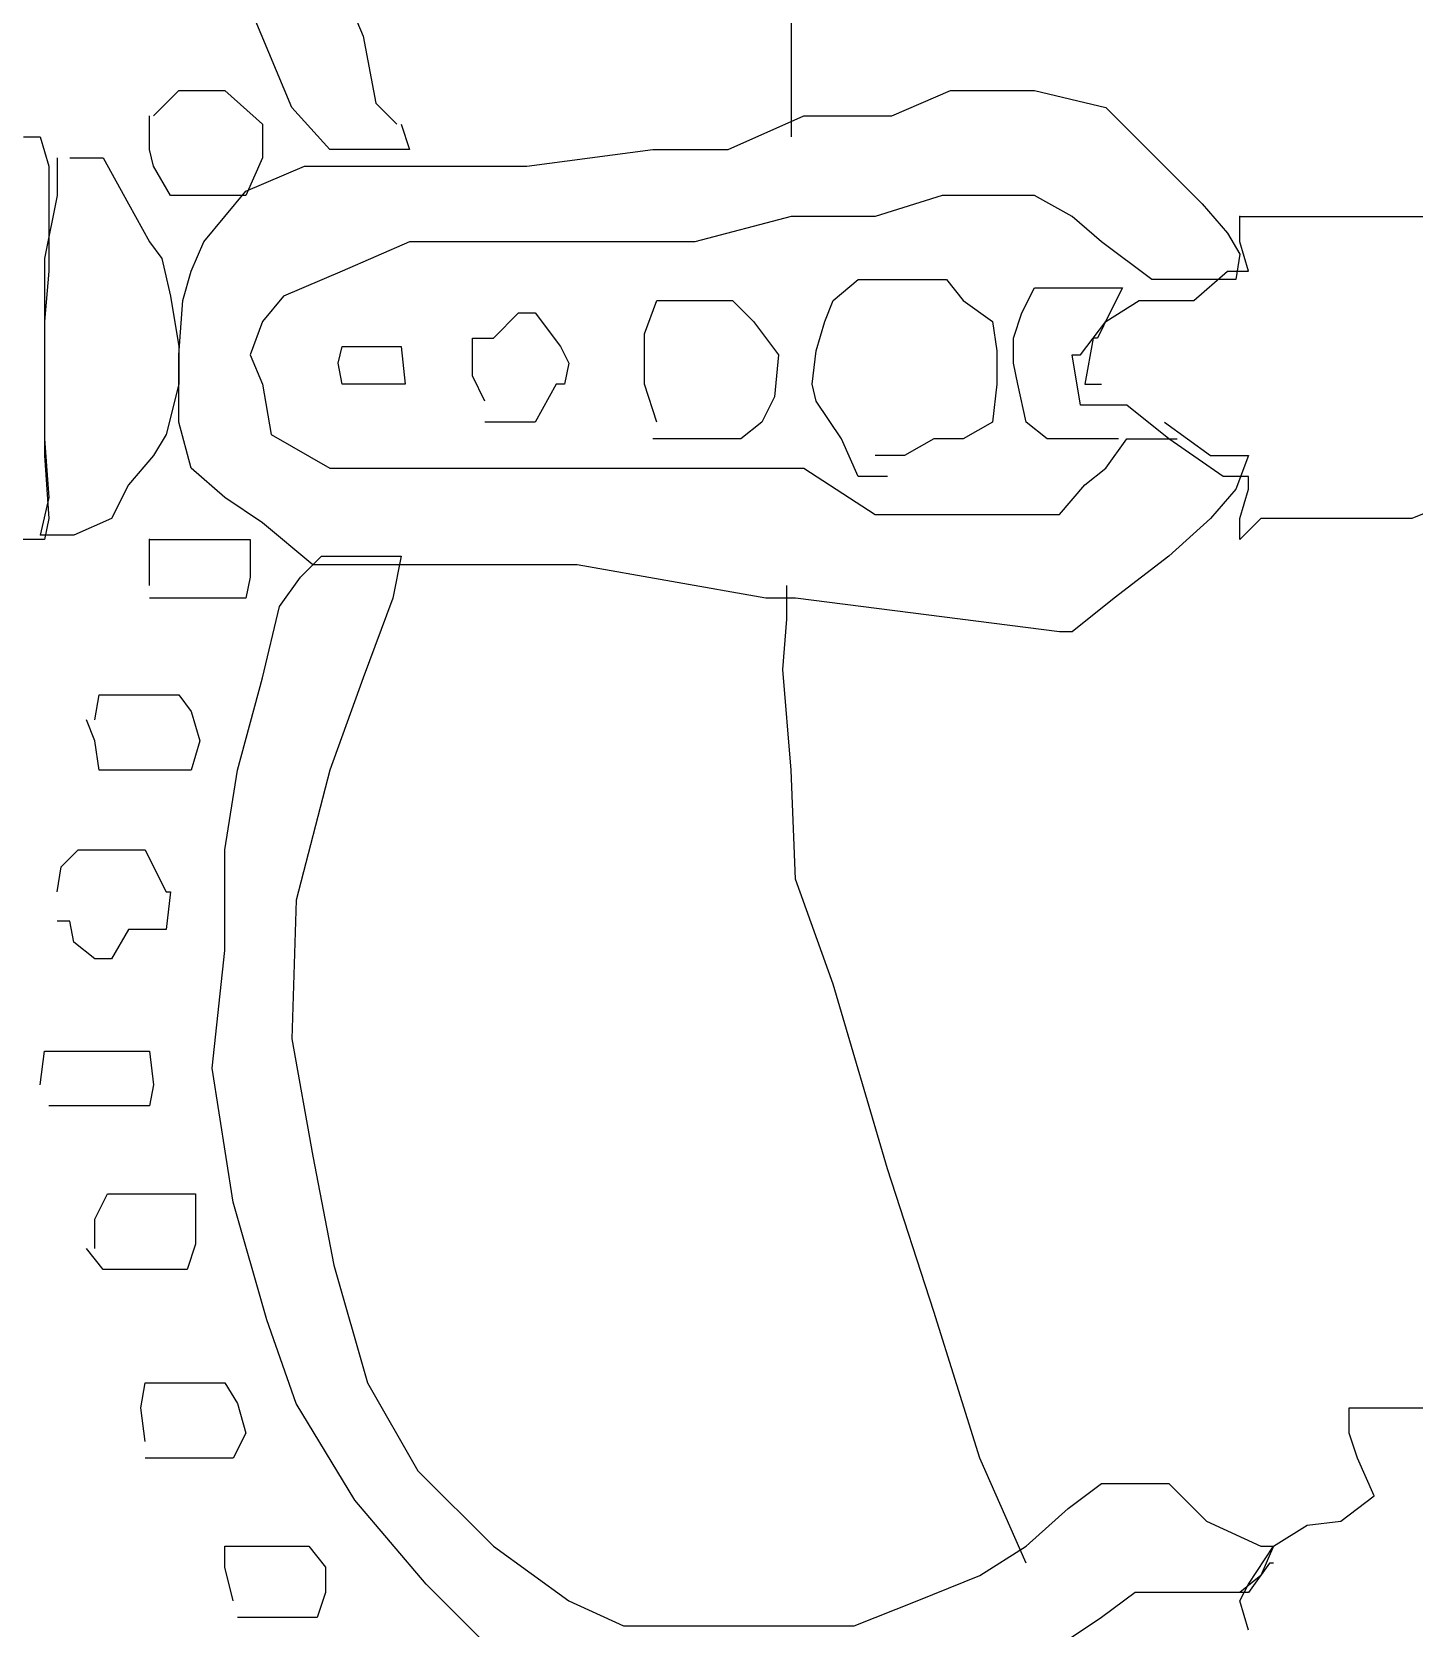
# Model space of a CAD drawing. Extents: x 747954 to 748544, y 4317181 to 4318208.
# Drawn here: x 747977.78 to 747981.075, y 4318039.165 to 4318042.97 of the extents above; entities that cross this region are included whole.
import ezdxf

# ---------------------------------------------------------------- set-up
doc = ezdxf.new("R2010")
doc.units = 0
doc.layers.get('0').update_dxf_attribs({"linetype": 'CONTINUOUS'})

msp = doc.modelspace()

# ---------------------------------------------------------------- linework, layer by layer
at = {"color": 0, "linetype": 'CONTINUOUS'}
for p, q in [((747978.4, 4318042.79), (747978.27, 4318043.1)), ((747978.4, 4318042.79), (747978.27, 4318043.1)), ((747978.51, 4318043.1), (747978.57, 4318042.96)), ((747978.51, 4318043.1), (747978.57, 4318042.96)), ((747979.59, 4318043.02), (747979.59, 4318042.87)), ((747979.59, 4318043.02), (747979.59, 4318042.87)), ((747978.57, 4318042.96), (747978.6, 4318042.8)), ((747978.57, 4318042.96), (747978.6, 4318042.8)), ((747979.59, 4318042.87), (747979.59, 4318042.72)), ((747979.59, 4318042.87), (747979.59, 4318042.72)), ((747978.07, 4318042.77), (747978.13, 4318042.83)), ((747978.07, 4318042.77), (747978.13, 4318042.83)), ((747978.13, 4318042.83), (747978.19, 4318042.83)), ((747978.13, 4318042.83), (747978.19, 4318042.83)), ((747978.19, 4318042.83), (747978.24, 4318042.83)), ((747978.19, 4318042.83), (747978.24, 4318042.83)), ((747978.24, 4318042.83), (747978.33, 4318042.75)), ((747978.24, 4318042.83), (747978.33, 4318042.75)), ((747978.6, 4318042.8), (747978.65, 4318042.75)), ((747978.6, 4318042.8), (747978.65, 4318042.75)), ((747979.83, 4318042.77), (747979.97, 4318042.83)), ((747979.83, 4318042.77), (747979.97, 4318042.83)), ((747979.97, 4318042.83), (747980.11, 4318042.83)), ((747979.97, 4318042.83), (747980.11, 4318042.83)), ((747980.11, 4318042.83), (747980.17, 4318042.83)), ((747980.11, 4318042.83), (747980.17, 4318042.83)), ((747980.17, 4318042.83), (747980.34, 4318042.79)), ((747980.17, 4318042.83), (747980.34, 4318042.79)), ((747978.06, 4318042.69), (747978.06, 4318042.77)), ((747978.06, 4318042.69), (747978.06, 4318042.77)), ((747978.49, 4318042.69), (747978.4, 4318042.79)), ((747978.49, 4318042.69), (747978.4, 4318042.79)), ((747979.44, 4318042.69), (747979.62, 4318042.77)), ((747979.44, 4318042.69), (747979.62, 4318042.77)), ((747979.62, 4318042.77), (747979.83, 4318042.77)), ((747979.62, 4318042.77), (747979.83, 4318042.77)), ((747980.34, 4318042.79), (747980.46, 4318042.67)), ((747980.34, 4318042.79), (747980.46, 4318042.67)), ((747978.33, 4318042.75), (747978.33, 4318042.67)), ((747978.33, 4318042.75), (747978.33, 4318042.67)), ((747978.66, 4318042.75), (747978.68, 4318042.69)), ((747978.66, 4318042.75), (747978.68, 4318042.69)), ((747977.76, 4318042.72), (747977.8, 4318042.72)), ((747977.76, 4318042.72), (747977.8, 4318042.72)), ((747977.8, 4318042.72), (747977.82, 4318042.65)), ((747977.8, 4318042.72), (747977.82, 4318042.65)), ((747978.07, 4318042.65), (747978.06, 4318042.69)), ((747978.07, 4318042.65), (747978.06, 4318042.69)), ((747978.55, 4318042.69), (747978.49, 4318042.69)), ((747978.55, 4318042.69), (747978.49, 4318042.69)), ((747978.64, 4318042.69), (747978.55, 4318042.69)), ((747978.64, 4318042.69), (747978.55, 4318042.69)), ((747978.68, 4318042.69), (747978.64, 4318042.69)), ((747978.68, 4318042.69), (747978.64, 4318042.69)), ((747978.96, 4318042.65), (747979.26, 4318042.69)), ((747978.96, 4318042.65), (747979.26, 4318042.69)), ((747979.26, 4318042.69), (747979.44, 4318042.69)), ((747979.26, 4318042.69), (747979.44, 4318042.69)), ((747977.82, 4318042.65), (747977.82, 4318042.56)), ((747977.82, 4318042.65), (747977.82, 4318042.56)), ((747977.84, 4318042.67), (747977.84, 4318042.58)), ((747977.84, 4318042.67), (747977.84, 4318042.58)), ((747977.87, 4318042.67), (747977.95, 4318042.67)), ((747977.87, 4318042.67), (747977.95, 4318042.67)), ((747977.95, 4318042.67), (747978.01, 4318042.56)), ((747977.95, 4318042.67), (747978.01, 4318042.56)), ((747978.11, 4318042.58), (747978.07, 4318042.65)), ((747978.11, 4318042.58), (747978.07, 4318042.65)), ((747978.33, 4318042.67), (747978.29, 4318042.58)), ((747978.33, 4318042.67), (747978.29, 4318042.58)), ((747978.29, 4318042.59), (747978.43, 4318042.65)), ((747978.29, 4318042.59), (747978.43, 4318042.65)), ((747978.43, 4318042.65), (747978.6, 4318042.65)), ((747978.43, 4318042.65), (747978.6, 4318042.65)), ((747978.6, 4318042.65), (747978.78, 4318042.65)), ((747978.6, 4318042.65), (747978.78, 4318042.65)), ((747978.78, 4318042.65), (747978.96, 4318042.65)), ((747978.78, 4318042.65), (747978.96, 4318042.65)), ((747980.46, 4318042.67), (747980.57, 4318042.56)), ((747980.46, 4318042.67), (747980.57, 4318042.56)), ((747977.84, 4318042.58), (747977.81, 4318042.43)), ((747977.84, 4318042.58), (747977.81, 4318042.43)), ((747978.16, 4318042.58), (747978.11, 4318042.58)), ((747978.16, 4318042.58), (747978.11, 4318042.58)), ((747978.24, 4318042.58), (747978.16, 4318042.58)), ((747978.24, 4318042.58), (747978.16, 4318042.58)), ((747978.19, 4318042.47), (747978.29, 4318042.59)), ((747978.19, 4318042.47), (747978.29, 4318042.59)), ((747978.29, 4318042.58), (747978.24, 4318042.58)), ((747978.29, 4318042.58), (747978.24, 4318042.58)), ((747979.95, 4318042.58), (747979.79, 4318042.53)), ((747979.95, 4318042.58), (747979.79, 4318042.53)), ((747980.09, 4318042.58), (747979.95, 4318042.58)), ((747980.09, 4318042.58), (747979.95, 4318042.58)), ((747980.17, 4318042.58), (747980.09, 4318042.58)), ((747980.17, 4318042.58), (747980.09, 4318042.58)), ((747980.26, 4318042.53), (747980.17, 4318042.58)), ((747980.26, 4318042.53), (747980.17, 4318042.58)), ((747977.82, 4318042.56), (747977.82, 4318042.4)), ((747977.82, 4318042.56), (747977.82, 4318042.4)), ((747978.01, 4318042.56), (747978.06, 4318042.47)), ((747978.01, 4318042.56), (747978.06, 4318042.47)), ((747980.57, 4318042.56), (747980.63, 4318042.49)), ((747980.57, 4318042.56), (747980.63, 4318042.49)), ((747979.59, 4318042.53), (747979.36, 4318042.47)), ((747979.59, 4318042.53), (747979.36, 4318042.47)), ((747979.79, 4318042.53), (747979.59, 4318042.53)), ((747979.79, 4318042.53), (747979.59, 4318042.53)), ((747980.33, 4318042.47), (747980.26, 4318042.53)), ((747980.33, 4318042.47), (747980.26, 4318042.53)), ((747980.66, 4318042.47), (747980.66, 4318042.53)), ((747980.66, 4318042.53), (747980.74, 4318042.53)), ((747980.66, 4318042.47), (747980.66, 4318042.53)), ((747980.66, 4318042.53), (747980.74, 4318042.53)), ((747980.74, 4318042.53), (747980.85, 4318042.53)), ((747980.74, 4318042.53), (747980.85, 4318042.53)), ((747980.85, 4318042.53), (747980.95, 4318042.53)), ((747980.85, 4318042.53), (747980.95, 4318042.53)), ((747980.95, 4318042.53), (747981.16, 4318042.53)), ((747980.95, 4318042.53), (747981.16, 4318042.53)), ((747978.06, 4318042.47), (747978.09, 4318042.43)), ((747978.06, 4318042.47), (747978.09, 4318042.43)), ((747978.16, 4318042.4), (747978.19, 4318042.47)), ((747978.16, 4318042.4), (747978.19, 4318042.47)), ((747978.68, 4318042.47), (747978.52, 4318042.4)), ((747978.68, 4318042.47), (747978.52, 4318042.4)), ((747978.9, 4318042.47), (747978.68, 4318042.47)), ((747978.9, 4318042.47), (747978.68, 4318042.47)), ((747979.16, 4318042.47), (747978.9, 4318042.47)), ((747979.16, 4318042.47), (747978.9, 4318042.47)), ((747979.36, 4318042.47), (747979.16, 4318042.47)), ((747979.36, 4318042.47), (747979.16, 4318042.47)), ((747980.45, 4318042.38), (747980.33, 4318042.47)), ((747980.45, 4318042.38), (747980.33, 4318042.47)), ((747980.63, 4318042.49), (747980.66, 4318042.44)), ((747980.63, 4318042.49), (747980.66, 4318042.44)), ((747980.68, 4318042.4), (747980.66, 4318042.47)), ((747980.68, 4318042.4), (747980.66, 4318042.47)), ((747977.81, 4318042.43), (747977.81, 4318042.2)), ((747977.81, 4318042.43), (747977.81, 4318042.2)), ((747978.09, 4318042.43), (747978.11, 4318042.34)), ((747978.09, 4318042.43), (747978.11, 4318042.34)), ((747980.66, 4318042.44), (747980.65, 4318042.38)), ((747980.66, 4318042.44), (747980.65, 4318042.38)), ((747977.82, 4318042.4), (747977.81, 4318042.28)), ((747977.82, 4318042.4), (747977.81, 4318042.28)), ((747978.14, 4318042.33), (747978.16, 4318042.4)), ((747978.14, 4318042.33), (747978.16, 4318042.4)), ((747978.52, 4318042.4), (747978.38, 4318042.34)), ((747978.52, 4318042.4), (747978.38, 4318042.34)), ((747980.55, 4318042.33), (747980.63, 4318042.4)), ((747980.55, 4318042.33), (747980.63, 4318042.4)), ((747980.63, 4318042.4), (747980.68, 4318042.4)), ((747980.63, 4318042.4), (747980.68, 4318042.4)), ((747979.69, 4318042.33), (747979.75, 4318042.38)), ((747979.69, 4318042.33), (747979.75, 4318042.38)), ((747979.75, 4318042.38), (747979.83, 4318042.38)), ((747979.75, 4318042.38), (747979.83, 4318042.38)), ((747979.83, 4318042.38), (747979.89, 4318042.38)), ((747979.83, 4318042.38), (747979.89, 4318042.38)), ((747979.89, 4318042.38), (747979.96, 4318042.38)), ((747979.89, 4318042.38), (747979.96, 4318042.38)), ((747979.96, 4318042.38), (747980, 4318042.33)), ((747979.96, 4318042.38), (747980, 4318042.33)), ((747980.14, 4318042.3), (747980.17, 4318042.36)), ((747980.14, 4318042.3), (747980.17, 4318042.36)), ((747980.17, 4318042.36), (747980.2, 4318042.36)), ((747980.17, 4318042.36), (747980.2, 4318042.36)), ((747980.2, 4318042.36), (747980.26, 4318042.36)), ((747980.2, 4318042.36), (747980.26, 4318042.36)), ((747980.26, 4318042.36), (747980.32, 4318042.36)), ((747980.26, 4318042.36), (747980.32, 4318042.36)), ((747980.32, 4318042.36), (747980.37, 4318042.36)), ((747980.32, 4318042.36), (747980.37, 4318042.36)), ((747980.38, 4318042.36), (747980.35, 4318042.3)), ((747980.38, 4318042.36), (747980.35, 4318042.3)), ((747980.37, 4318042.36), (747980.38, 4318042.36)), ((747980.37, 4318042.36), (747980.38, 4318042.36)), ((747980.52, 4318042.38), (747980.45, 4318042.38)), ((747980.52, 4318042.38), (747980.45, 4318042.38)), ((747980.58, 4318042.38), (747980.52, 4318042.38)), ((747980.58, 4318042.38), (747980.52, 4318042.38)), ((747980.65, 4318042.38), (747980.58, 4318042.38)), ((747980.65, 4318042.38), (747980.58, 4318042.38)), ((747978.11, 4318042.34), (747978.13, 4318042.22)), ((747978.11, 4318042.34), (747978.13, 4318042.22)), ((747978.13, 4318042.2), (747978.14, 4318042.33)), ((747978.13, 4318042.2), (747978.14, 4318042.33)), ((747978.38, 4318042.34), (747978.33, 4318042.28)), ((747978.38, 4318042.34), (747978.33, 4318042.28)), ((747979.24, 4318042.25), (747979.27, 4318042.33)), ((747979.24, 4318042.25), (747979.27, 4318042.33)), ((747979.27, 4318042.33), (747979.32, 4318042.33)), ((747979.27, 4318042.33), (747979.32, 4318042.33)), ((747979.32, 4318042.33), (747979.39, 4318042.33)), ((747979.32, 4318042.33), (747979.39, 4318042.33)), ((747979.39, 4318042.33), (747979.45, 4318042.33)), ((747979.39, 4318042.33), (747979.45, 4318042.33)), ((747979.45, 4318042.33), (747979.5, 4318042.28)), ((747979.45, 4318042.33), (747979.5, 4318042.28)), ((747979.67, 4318042.28), (747979.69, 4318042.33)), ((747979.67, 4318042.28), (747979.69, 4318042.33)), ((747980, 4318042.33), (747980.07, 4318042.28)), ((747980, 4318042.33), (747980.07, 4318042.28)), ((747980.34, 4318042.28), (747980.42, 4318042.33)), ((747980.34, 4318042.28), (747980.42, 4318042.33)), ((747980.42, 4318042.33), (747980.48, 4318042.33)), ((747980.42, 4318042.33), (747980.48, 4318042.33)), ((747980.48, 4318042.33), (747980.55, 4318042.33)), ((747980.48, 4318042.33), (747980.55, 4318042.33)), ((747977.81, 4318042.28), (747977.81, 4318042)), ((747977.81, 4318042.28), (747977.81, 4318042)), ((747978.33, 4318042.28), (747978.3, 4318042.2)), ((747978.33, 4318042.28), (747978.3, 4318042.2)), ((747978.88, 4318042.24), (747978.94, 4318042.3)), ((747978.88, 4318042.24), (747978.94, 4318042.3)), ((747978.94, 4318042.3), (747978.98, 4318042.3)), ((747978.94, 4318042.3), (747978.98, 4318042.3)), ((747978.98, 4318042.3), (747979.04, 4318042.22)), ((747978.98, 4318042.3), (747979.04, 4318042.22)), ((747979.5, 4318042.28), (747979.56, 4318042.2)), ((747979.5, 4318042.28), (747979.56, 4318042.2)), ((747979.65, 4318042.21), (747979.67, 4318042.28)), ((747979.65, 4318042.21), (747979.67, 4318042.28)), ((747980.07, 4318042.28), (747980.08, 4318042.21)), ((747980.07, 4318042.28), (747980.08, 4318042.21)), ((747980.12, 4318042.24), (747980.14, 4318042.3)), ((747980.12, 4318042.24), (747980.14, 4318042.3)), ((747980.28, 4318042.2), (747980.34, 4318042.28)), ((747980.28, 4318042.2), (747980.34, 4318042.28)), ((747980.35, 4318042.3), (747980.32, 4318042.24)), ((747980.35, 4318042.3), (747980.32, 4318042.24)), ((747978.83, 4318042.15), (747978.83, 4318042.24)), ((747978.83, 4318042.24), (747978.88, 4318042.24)), ((747978.83, 4318042.15), (747978.83, 4318042.24)), ((747978.83, 4318042.24), (747978.88, 4318042.24)), ((747979.24, 4318042.2), (747979.24, 4318042.25)), ((747979.24, 4318042.2), (747979.24, 4318042.25)), ((747980.12, 4318042.18), (747980.12, 4318042.24)), ((747980.12, 4318042.18), (747980.12, 4318042.24)), ((747980.31, 4318042.24), (747980.29, 4318042.13)), ((747980.31, 4318042.24), (747980.29, 4318042.13)), ((747980.32, 4318042.24), (747980.31, 4318042.24)), ((747980.32, 4318042.24), (747980.31, 4318042.24)), ((747977.81, 4318042.2), (747977.81, 4318041.96)), ((747977.81, 4318042.2), (747977.81, 4318041.96)), ((747978.13, 4318042.22), (747978.13, 4318042.13)), ((747978.13, 4318042.22), (747978.13, 4318042.13)), ((747978.13, 4318042.04), (747978.13, 4318042.2)), ((747978.13, 4318042.04), (747978.13, 4318042.2)), ((747978.3, 4318042.2), (747978.33, 4318042.13)), ((747978.3, 4318042.2), (747978.33, 4318042.13)), ((747978.51, 4318042.18), (747978.52, 4318042.22)), ((747978.51, 4318042.18), (747978.52, 4318042.22)), ((747978.52, 4318042.22), (747978.58, 4318042.22)), ((747978.52, 4318042.22), (747978.58, 4318042.22)), ((747978.58, 4318042.22), (747978.63, 4318042.22)), ((747978.58, 4318042.22), (747978.63, 4318042.22)), ((747978.63, 4318042.22), (747978.66, 4318042.22)), ((747978.63, 4318042.22), (747978.66, 4318042.22)), ((747978.66, 4318042.22), (747978.67, 4318042.13)), ((747978.66, 4318042.22), (747978.67, 4318042.13)), ((747979.04, 4318042.22), (747979.06, 4318042.18)), ((747979.04, 4318042.22), (747979.06, 4318042.18)), ((747979.24, 4318042.13), (747979.24, 4318042.2)), ((747979.24, 4318042.13), (747979.24, 4318042.2)), ((747979.56, 4318042.2), (747979.55, 4318042.1)), ((747979.56, 4318042.2), (747979.55, 4318042.1)), ((747979.64, 4318042.13), (747979.65, 4318042.21)), ((747979.64, 4318042.13), (747979.65, 4318042.21)), ((747980.08, 4318042.21), (747980.08, 4318042.13)), ((747980.08, 4318042.21), (747980.08, 4318042.13)), ((747980.28, 4318042.08), (747980.26, 4318042.2)), ((747980.26, 4318042.2), (747980.28, 4318042.2)), ((747980.28, 4318042.08), (747980.26, 4318042.2)), ((747980.26, 4318042.2), (747980.28, 4318042.2)), ((747978.52, 4318042.13), (747978.51, 4318042.18)), ((747978.52, 4318042.13), (747978.51, 4318042.18)), ((747979.06, 4318042.18), (747979.05, 4318042.13)), ((747979.06, 4318042.18), (747979.05, 4318042.13)), ((747980.13, 4318042.13), (747980.12, 4318042.18)), ((747980.13, 4318042.13), (747980.12, 4318042.18)), ((747978.13, 4318042.13), (747978.1, 4318042.01)), ((747978.13, 4318042.13), (747978.1, 4318042.01)), ((747978.33, 4318042.13), (747978.35, 4318042.01)), ((747978.33, 4318042.13), (747978.35, 4318042.01)), ((747978.54, 4318042.13), (747978.52, 4318042.13)), ((747978.54, 4318042.13), (747978.52, 4318042.13)), ((747978.58, 4318042.13), (747978.54, 4318042.13)), ((747978.58, 4318042.13), (747978.54, 4318042.13)), ((747978.6, 4318042.13), (747978.58, 4318042.13)), ((747978.6, 4318042.13), (747978.58, 4318042.13)), ((747978.65, 4318042.13), (747978.6, 4318042.13)), ((747978.65, 4318042.13), (747978.6, 4318042.13)), ((747978.67, 4318042.13), (747978.65, 4318042.13)), ((747978.67, 4318042.13), (747978.65, 4318042.13)), ((747978.86, 4318042.09), (747978.83, 4318042.15)), ((747978.86, 4318042.09), (747978.83, 4318042.15)), ((747979.03, 4318042.13), (747978.98, 4318042.04)), ((747979.03, 4318042.13), (747978.98, 4318042.04)), ((747979.05, 4318042.13), (747979.03, 4318042.13)), ((747979.05, 4318042.13), (747979.03, 4318042.13)), ((747979.27, 4318042.04), (747979.24, 4318042.13)), ((747979.27, 4318042.04), (747979.24, 4318042.13)), ((747979.65, 4318042.09), (747979.64, 4318042.13)), ((747979.65, 4318042.09), (747979.64, 4318042.13)), ((747980.08, 4318042.13), (747980.07, 4318042.04)), ((747980.08, 4318042.13), (747980.07, 4318042.04)), ((747980.15, 4318042.04), (747980.13, 4318042.13)), ((747980.15, 4318042.04), (747980.13, 4318042.13)), ((747980.29, 4318042.13), (747980.33, 4318042.13)), ((747980.29, 4318042.13), (747980.33, 4318042.13)), ((747979.55, 4318042.1), (747979.52, 4318042.04)), ((747979.55, 4318042.1), (747979.52, 4318042.04)), ((747979.71, 4318042), (747979.65, 4318042.09)), ((747979.71, 4318042), (747979.65, 4318042.09)), ((747980.32, 4318042.08), (747980.28, 4318042.08)), ((747980.32, 4318042.08), (747980.28, 4318042.08)), ((747980.39, 4318042.08), (747980.32, 4318042.08)), ((747980.39, 4318042.08), (747980.32, 4318042.08)), ((747980.49, 4318042), (747980.39, 4318042.08)), ((747980.49, 4318042), (747980.39, 4318042.08)), ((747978.16, 4318041.93), (747978.13, 4318042.04)), ((747978.16, 4318041.93), (747978.13, 4318042.04)), ((747978.88, 4318042.04), (747978.86, 4318042.04)), ((747978.88, 4318042.04), (747978.86, 4318042.04)), ((747978.92, 4318042.04), (747978.88, 4318042.04)), ((747978.92, 4318042.04), (747978.88, 4318042.04)), ((747978.98, 4318042.04), (747978.92, 4318042.04)), ((747978.98, 4318042.04), (747978.92, 4318042.04)), ((747979.52, 4318042.04), (747979.47, 4318042)), ((747979.52, 4318042.04), (747979.47, 4318042)), ((747980.07, 4318042.04), (747980, 4318042)), ((747980.07, 4318042.04), (747980, 4318042)), ((747980.2, 4318042), (747980.15, 4318042.04)), ((747980.2, 4318042), (747980.15, 4318042.04)), ((747980.48, 4318042.04), (747980.59, 4318041.96)), ((747980.48, 4318042.04), (747980.59, 4318041.96)), ((747978.1, 4318042.01), (747978.07, 4318041.96)), ((747978.1, 4318042.01), (747978.07, 4318041.96)), ((747978.35, 4318042.01), (747978.49, 4318041.93)), ((747978.35, 4318042.01), (747978.49, 4318041.93)), ((747977.81, 4318042), (747977.82, 4318041.86)), ((747977.81, 4318042), (747977.82, 4318041.86)), ((747979.32, 4318042), (747979.26, 4318042)), ((747979.32, 4318042), (747979.26, 4318042)), ((747979.35, 4318042), (747979.32, 4318042)), ((747979.35, 4318042), (747979.32, 4318042)), ((747979.39, 4318042), (747979.35, 4318042)), ((747979.39, 4318042), (747979.35, 4318042)), ((747979.47, 4318042), (747979.39, 4318042)), ((747979.47, 4318042), (747979.39, 4318042)), ((747979.75, 4318041.91), (747979.71, 4318042)), ((747979.75, 4318041.91), (747979.71, 4318042)), ((747979.93, 4318042), (747979.86, 4318041.96)), ((747979.93, 4318042), (747979.86, 4318041.96)), ((747980, 4318042), (747979.93, 4318042)), ((747980, 4318042), (747979.93, 4318042)), ((747980.25, 4318042), (747980.2, 4318042)), ((747980.25, 4318042), (747980.2, 4318042)), ((747980.33, 4318042), (747980.25, 4318042)), ((747980.33, 4318042), (747980.25, 4318042)), ((747980.37, 4318042), (747980.33, 4318042)), ((747980.37, 4318042), (747980.33, 4318042)), ((747980.34, 4318041.93), (747980.39, 4318042)), ((747980.34, 4318041.93), (747980.39, 4318042)), ((747980.39, 4318042), (747980.46, 4318042)), ((747980.39, 4318042), (747980.46, 4318042)), ((747980.46, 4318042), (747980.51, 4318042)), ((747980.46, 4318042), (747980.51, 4318042)), ((747980.62, 4318041.91), (747980.49, 4318042)), ((747980.62, 4318041.91), (747980.49, 4318042)), ((747977.81, 4318041.96), (747977.82, 4318041.81)), ((747977.81, 4318041.96), (747977.82, 4318041.81)), ((747978.07, 4318041.96), (747978.01, 4318041.89)), ((747978.07, 4318041.96), (747978.01, 4318041.89)), ((747978.24, 4318041.86), (747978.16, 4318041.93)), ((747978.24, 4318041.86), (747978.16, 4318041.93)), ((747978.49, 4318041.93), (747978.68, 4318041.93)), ((747978.49, 4318041.93), (747978.68, 4318041.93)), ((747978.68, 4318041.93), (747978.9, 4318041.93)), ((747978.68, 4318041.93), (747978.9, 4318041.93)), ((747978.9, 4318041.93), (747979.08, 4318041.93)), ((747978.9, 4318041.93), (747979.08, 4318041.93)), ((747979.08, 4318041.93), (747979.29, 4318041.93)), ((747979.08, 4318041.93), (747979.29, 4318041.93)), ((747979.29, 4318041.93), (747979.45, 4318041.93)), ((747979.29, 4318041.93), (747979.45, 4318041.93)), ((747979.45, 4318041.93), (747979.62, 4318041.93)), ((747979.45, 4318041.93), (747979.62, 4318041.93)), ((747979.62, 4318041.93), (747979.79, 4318041.82)), ((747979.62, 4318041.93), (747979.79, 4318041.82)), ((747979.86, 4318041.96), (747979.79, 4318041.96)), ((747979.86, 4318041.96), (747979.79, 4318041.96)), ((747980.29, 4318041.89), (747980.34, 4318041.93)), ((747980.29, 4318041.89), (747980.34, 4318041.93)), ((747980.59, 4318041.96), (747980.68, 4318041.96)), ((747980.59, 4318041.96), (747980.68, 4318041.96)), ((747980.68, 4318041.96), (747980.65, 4318041.88)), ((747980.68, 4318041.96), (747980.65, 4318041.88)), ((747978.01, 4318041.89), (747977.97, 4318041.81)), ((747978.01, 4318041.89), (747977.97, 4318041.81)), ((747979.82, 4318041.91), (747979.75, 4318041.91)), ((747979.82, 4318041.91), (747979.75, 4318041.91)), ((747980.23, 4318041.82), (747980.29, 4318041.89)), ((747980.23, 4318041.82), (747980.29, 4318041.89)), ((747980.68, 4318041.91), (747980.62, 4318041.91)), ((747980.68, 4318041.91), (747980.62, 4318041.91)), ((747980.68, 4318041.88), (747980.68, 4318041.91)), ((747980.68, 4318041.88), (747980.68, 4318041.91)), ((747977.82, 4318041.86), (747977.8, 4318041.77)), ((747977.82, 4318041.86), (747977.8, 4318041.77)), ((747978.33, 4318041.8), (747978.24, 4318041.86)), ((747978.33, 4318041.8), (747978.24, 4318041.86)), ((747980.65, 4318041.88), (747980.59, 4318041.81)), ((747980.65, 4318041.88), (747980.59, 4318041.81)), ((747980.66, 4318041.81), (747980.68, 4318041.88)), ((747980.66, 4318041.81), (747980.68, 4318041.88)), ((747981.24, 4318041.88), (747981.07, 4318041.81)), ((747981.24, 4318041.88), (747981.07, 4318041.81)), ((747979.79, 4318041.82), (747979.93, 4318041.82)), ((747979.79, 4318041.82), (747979.93, 4318041.82)), ((747979.93, 4318041.82), (747980.02, 4318041.82)), ((747979.93, 4318041.82), (747980.02, 4318041.82)), ((747980.02, 4318041.82), (747980.11, 4318041.82)), ((747980.02, 4318041.82), (747980.11, 4318041.82)), ((747980.11, 4318041.82), (747980.15, 4318041.82)), ((747980.11, 4318041.82), (747980.15, 4318041.82)), ((747980.15, 4318041.82), (747980.23, 4318041.82)), ((747980.15, 4318041.82), (747980.23, 4318041.82)), ((747977.82, 4318041.81), (747977.81, 4318041.76)), ((747977.82, 4318041.81), (747977.81, 4318041.76)), ((747977.97, 4318041.81), (747977.88, 4318041.77)), ((747977.97, 4318041.81), (747977.88, 4318041.77)), ((747978.45, 4318041.7), (747978.33, 4318041.8)), ((747978.45, 4318041.7), (747978.33, 4318041.8)), ((747980.59, 4318041.81), (747980.49, 4318041.72)), ((747980.59, 4318041.81), (747980.49, 4318041.72)), ((747980.71, 4318041.81), (747980.66, 4318041.76)), ((747980.66, 4318041.76), (747980.66, 4318041.81)), ((747980.71, 4318041.81), (747980.66, 4318041.76)), ((747980.66, 4318041.76), (747980.66, 4318041.81)), ((747980.82, 4318041.81), (747980.71, 4318041.81)), ((747980.82, 4318041.81), (747980.71, 4318041.81)), ((747980.93, 4318041.81), (747980.82, 4318041.81)), ((747980.93, 4318041.81), (747980.82, 4318041.81)), ((747981.07, 4318041.81), (747980.93, 4318041.81)), ((747981.07, 4318041.81), (747980.93, 4318041.81)), ((747977.8, 4318041.76), (747977.74, 4318041.76)), ((747977.8, 4318041.76), (747977.74, 4318041.76)), ((747977.82, 4318041.77), (747977.8, 4318041.77)), ((747977.82, 4318041.77), (747977.8, 4318041.77)), ((747977.81, 4318041.76), (747977.8, 4318041.76)), ((747977.81, 4318041.76), (747977.8, 4318041.76)), ((747977.88, 4318041.77), (747977.82, 4318041.77)), ((747977.88, 4318041.77), (747977.82, 4318041.77)), ((747978.06, 4318041.65), (747978.06, 4318041.76)), ((747978.06, 4318041.76), (747978.11, 4318041.76)), ((747978.06, 4318041.65), (747978.06, 4318041.76)), ((747978.06, 4318041.76), (747978.11, 4318041.76)), ((747978.11, 4318041.76), (747978.17, 4318041.76)), ((747978.11, 4318041.76), (747978.17, 4318041.76)), ((747978.17, 4318041.76), (747978.24, 4318041.76)), ((747978.17, 4318041.76), (747978.24, 4318041.76)), ((747978.24, 4318041.76), (747978.29, 4318041.76)), ((747978.24, 4318041.76), (747978.29, 4318041.76)), ((747978.29, 4318041.76), (747978.3, 4318041.76)), ((747978.29, 4318041.76), (747978.3, 4318041.76)), ((747978.3, 4318041.76), (747978.3, 4318041.67)), ((747978.3, 4318041.76), (747978.3, 4318041.67)), ((747978.42, 4318041.67), (747978.47, 4318041.72)), ((747978.42, 4318041.67), (747978.47, 4318041.72)), ((747978.58, 4318041.7), (747978.45, 4318041.7)), ((747978.58, 4318041.7), (747978.45, 4318041.7)), ((747978.47, 4318041.72), (747978.55, 4318041.72)), ((747978.47, 4318041.72), (747978.55, 4318041.72)), ((747978.55, 4318041.72), (747978.6, 4318041.72)), ((747978.55, 4318041.72), (747978.6, 4318041.72)), ((747978.7, 4318041.7), (747978.58, 4318041.7)), ((747978.7, 4318041.7), (747978.58, 4318041.7)), ((747978.6, 4318041.72), (747978.66, 4318041.72)), ((747978.6, 4318041.72), (747978.66, 4318041.72)), ((747978.66, 4318041.72), (747978.64, 4318041.62)), ((747978.66, 4318041.72), (747978.64, 4318041.62)), ((747978.83, 4318041.7), (747978.7, 4318041.7)), ((747978.83, 4318041.7), (747978.7, 4318041.7)), ((747979.08, 4318041.7), (747978.83, 4318041.7)), ((747979.08, 4318041.7), (747978.83, 4318041.7)), ((747979.53, 4318041.62), (747979.08, 4318041.7)), ((747979.53, 4318041.62), (747979.08, 4318041.7)), ((747980.49, 4318041.72), (747980.36, 4318041.62)), ((747980.49, 4318041.72), (747980.36, 4318041.62)), ((747978.3, 4318041.67), (747978.29, 4318041.62)), ((747978.3, 4318041.67), (747978.29, 4318041.62)), ((747978.37, 4318041.6), (747978.42, 4318041.67)), ((747978.37, 4318041.6), (747978.42, 4318041.67)), ((747979.58, 4318041.57), (747979.58, 4318041.65)), ((747979.58, 4318041.57), (747979.58, 4318041.65)), ((747978.1, 4318041.62), (747978.06, 4318041.62)), ((747978.1, 4318041.62), (747978.06, 4318041.62)), ((747978.16, 4318041.62), (747978.1, 4318041.62)), ((747978.16, 4318041.62), (747978.1, 4318041.62)), ((747978.19, 4318041.62), (747978.16, 4318041.62)), ((747978.19, 4318041.62), (747978.16, 4318041.62)), ((747978.24, 4318041.62), (747978.19, 4318041.62)), ((747978.24, 4318041.62), (747978.19, 4318041.62)), ((747978.29, 4318041.62), (747978.24, 4318041.62)), ((747978.29, 4318041.62), (747978.24, 4318041.62)), ((747978.33, 4318041.43), (747978.37, 4318041.6)), ((747978.33, 4318041.43), (747978.37, 4318041.6)), ((747978.64, 4318041.62), (747978.57, 4318041.43)), ((747978.64, 4318041.62), (747978.57, 4318041.43)), ((747979.6, 4318041.62), (747979.53, 4318041.62)), ((747979.6, 4318041.62), (747979.53, 4318041.62)), ((747980.23, 4318041.54), (747979.6, 4318041.62)), ((747980.23, 4318041.54), (747979.6, 4318041.62)), ((747980.36, 4318041.62), (747980.26, 4318041.54)), ((747980.36, 4318041.62), (747980.26, 4318041.54)), ((747979.57, 4318041.45), (747979.58, 4318041.57)), ((747979.57, 4318041.45), (747979.58, 4318041.57)), ((747980.26, 4318041.54), (747980.23, 4318041.54)), ((747980.26, 4318041.54), (747980.23, 4318041.54)), ((747979.59, 4318041.21), (747979.57, 4318041.45)), ((747979.59, 4318041.21), (747979.57, 4318041.45)), ((747978.27, 4318041.21), (747978.33, 4318041.43)), ((747978.27, 4318041.21), (747978.33, 4318041.43)), ((747978.57, 4318041.43), (747978.49, 4318041.21)), ((747978.57, 4318041.43), (747978.49, 4318041.21)), ((747977.93, 4318041.33), (747977.94, 4318041.39)), ((747977.93, 4318041.33), (747977.94, 4318041.39)), ((747977.94, 4318041.39), (747978, 4318041.39)), ((747977.94, 4318041.39), (747978, 4318041.39)), ((747978, 4318041.39), (747978.06, 4318041.39)), ((747978, 4318041.39), (747978.06, 4318041.39)), ((747978.06, 4318041.39), (747978.13, 4318041.39)), ((747978.06, 4318041.39), (747978.13, 4318041.39)), ((747978.13, 4318041.39), (747978.16, 4318041.35)), ((747978.13, 4318041.39), (747978.16, 4318041.35)), ((747977.93, 4318041.28), (747977.91, 4318041.33)), ((747977.93, 4318041.28), (747977.91, 4318041.33)), ((747978.16, 4318041.35), (747978.18, 4318041.28)), ((747978.16, 4318041.35), (747978.18, 4318041.28)), ((747977.94, 4318041.21), (747977.93, 4318041.28)), ((747977.94, 4318041.21), (747977.93, 4318041.28)), ((747978.18, 4318041.28), (747978.16, 4318041.21)), ((747978.18, 4318041.28), (747978.16, 4318041.21)), ((747977.98, 4318041.21), (747977.94, 4318041.21)), ((747977.98, 4318041.21), (747977.94, 4318041.21)), ((747978.05, 4318041.21), (747977.98, 4318041.21)), ((747978.05, 4318041.21), (747977.98, 4318041.21)), ((747978.09, 4318041.21), (747978.05, 4318041.21)), ((747978.09, 4318041.21), (747978.05, 4318041.21)), ((747978.16, 4318041.21), (747978.09, 4318041.21)), ((747978.16, 4318041.21), (747978.09, 4318041.21)), ((747978.24, 4318041.02), (747978.27, 4318041.21)), ((747978.24, 4318041.02), (747978.27, 4318041.21)), ((747978.49, 4318041.21), (747978.41, 4318040.9)), ((747978.49, 4318041.21), (747978.41, 4318040.9)), ((747979.6, 4318040.95), (747979.59, 4318041.21)), ((747979.6, 4318040.95), (747979.59, 4318041.21)), ((747977.85, 4318040.98), (747977.89, 4318041.02)), ((747977.85, 4318040.98), (747977.89, 4318041.02)), ((747977.89, 4318041.02), (747977.96, 4318041.02)), ((747977.89, 4318041.02), (747977.96, 4318041.02)), ((747977.96, 4318041.02), (747978, 4318041.02)), ((747977.96, 4318041.02), (747978, 4318041.02)), ((747978, 4318041.02), (747978.05, 4318041.02)), ((747978, 4318041.02), (747978.05, 4318041.02)), ((747978.05, 4318041.02), (747978.07, 4318040.98)), ((747978.05, 4318041.02), (747978.07, 4318040.98)), ((747978.24, 4318040.78), (747978.24, 4318041.02)), ((747978.24, 4318040.78), (747978.24, 4318041.02)), ((747977.84, 4318040.92), (747977.85, 4318040.98)), ((747977.84, 4318040.92), (747977.85, 4318040.98)), ((747978.07, 4318040.98), (747978.1, 4318040.92)), ((747978.07, 4318040.98), (747978.1, 4318040.92)), ((747979.69, 4318040.7), (747979.6, 4318040.95)), ((747979.69, 4318040.7), (747979.6, 4318040.95)), ((747978.1, 4318040.92), (747978.11, 4318040.92)), ((747978.11, 4318040.92), (747978.1, 4318040.83)), ((747978.1, 4318040.92), (747978.11, 4318040.92)), ((747978.11, 4318040.92), (747978.1, 4318040.83)), ((747978.41, 4318040.9), (747978.4, 4318040.57)), ((747978.41, 4318040.9), (747978.4, 4318040.57)), ((747977.87, 4318040.85), (747977.84, 4318040.85)), ((747977.87, 4318040.85), (747977.84, 4318040.85)), ((747977.88, 4318040.8), (747977.87, 4318040.85)), ((747977.88, 4318040.8), (747977.87, 4318040.85)), ((747978.01, 4318040.83), (747977.97, 4318040.76)), ((747978.01, 4318040.83), (747977.97, 4318040.76)), ((747978.07, 4318040.83), (747978.01, 4318040.83)), ((747978.07, 4318040.83), (747978.01, 4318040.83)), ((747978.1, 4318040.83), (747978.07, 4318040.83)), ((747978.1, 4318040.83), (747978.07, 4318040.83)), ((747977.93, 4318040.76), (747977.88, 4318040.8)), ((747977.93, 4318040.76), (747977.88, 4318040.8)), ((747977.97, 4318040.76), (747977.93, 4318040.76)), ((747977.97, 4318040.76), (747977.93, 4318040.76)), ((747978.21, 4318040.5), (747978.24, 4318040.78)), ((747978.21, 4318040.5), (747978.24, 4318040.78)), ((747979.82, 4318040.26), (747979.69, 4318040.7)), ((747979.82, 4318040.26), (747979.69, 4318040.7)), ((747978.4, 4318040.57), (747978.45, 4318040.29)), ((747978.4, 4318040.57), (747978.45, 4318040.29)), ((747977.8, 4318040.46), (747977.81, 4318040.54)), ((747977.8, 4318040.46), (747977.81, 4318040.54)), ((747977.81, 4318040.54), (747977.85, 4318040.54)), ((747977.81, 4318040.54), (747977.85, 4318040.54)), ((747977.85, 4318040.54), (747977.89, 4318040.54)), ((747977.85, 4318040.54), (747977.89, 4318040.54)), ((747977.89, 4318040.54), (747977.97, 4318040.54)), ((747977.89, 4318040.54), (747977.97, 4318040.54)), ((747977.97, 4318040.54), (747978.01, 4318040.54)), ((747977.97, 4318040.54), (747978.01, 4318040.54)), ((747978.01, 4318040.54), (747978.06, 4318040.54)), ((747978.01, 4318040.54), (747978.06, 4318040.54)), ((747978.06, 4318040.54), (747978.07, 4318040.46)), ((747978.06, 4318040.54), (747978.07, 4318040.46)), ((747978.26, 4318040.18), (747978.21, 4318040.5)), ((747978.26, 4318040.18), (747978.21, 4318040.5)), ((747978.07, 4318040.46), (747978.06, 4318040.41)), ((747978.07, 4318040.46), (747978.06, 4318040.41)), ((747977.85, 4318040.41), (747977.82, 4318040.41)), ((747977.85, 4318040.41), (747977.82, 4318040.41)), ((747977.88, 4318040.41), (747977.85, 4318040.41)), ((747977.88, 4318040.41), (747977.85, 4318040.41)), ((747977.91, 4318040.41), (747977.88, 4318040.41)), ((747977.91, 4318040.41), (747977.88, 4318040.41)), ((747977.98, 4318040.41), (747977.91, 4318040.41)), ((747977.98, 4318040.41), (747977.91, 4318040.41)), ((747978.04, 4318040.41), (747977.98, 4318040.41)), ((747978.04, 4318040.41), (747977.98, 4318040.41)), ((747978.06, 4318040.41), (747978.04, 4318040.41)), ((747978.06, 4318040.41), (747978.04, 4318040.41)), ((747978.45, 4318040.29), (747978.5, 4318040.03)), ((747978.45, 4318040.29), (747978.5, 4318040.03)), ((747979.93, 4318039.92), (747979.82, 4318040.26)), ((747979.93, 4318039.92), (747979.82, 4318040.26)), ((747977.93, 4318040.14), (747977.96, 4318040.2)), ((747977.93, 4318040.14), (747977.96, 4318040.2)), ((747977.96, 4318040.2), (747978.01, 4318040.2)), ((747977.96, 4318040.2), (747978.01, 4318040.2)), ((747978.01, 4318040.2), (747978.09, 4318040.2)), ((747978.01, 4318040.2), (747978.09, 4318040.2)), ((747978.09, 4318040.2), (747978.17, 4318040.2)), ((747978.09, 4318040.2), (747978.17, 4318040.2)), ((747978.17, 4318040.2), (747978.17, 4318040.08)), ((747978.17, 4318040.2), (747978.17, 4318040.08)), ((747978.34, 4318039.9), (747978.26, 4318040.18)), ((747978.34, 4318039.9), (747978.26, 4318040.18)), ((747977.93, 4318040.07), (747977.93, 4318040.14)), ((747977.93, 4318040.07), (747977.93, 4318040.14)), ((747977.95, 4318040.02), (747977.91, 4318040.07)), ((747977.95, 4318040.02), (747977.91, 4318040.07)), ((747978.17, 4318040.08), (747978.15, 4318040.02)), ((747978.17, 4318040.08), (747978.15, 4318040.02)), ((747978.5, 4318040.03), (747978.58, 4318039.75)), ((747978.5, 4318040.03), (747978.58, 4318039.75)), ((747977.98, 4318040.02), (747977.95, 4318040.02)), ((747977.98, 4318040.02), (747977.95, 4318040.02)), ((747978.05, 4318040.02), (747977.98, 4318040.02)), ((747978.05, 4318040.02), (747977.98, 4318040.02)), ((747978.09, 4318040.02), (747978.05, 4318040.02)), ((747978.09, 4318040.02), (747978.05, 4318040.02)), ((747978.13, 4318040.02), (747978.09, 4318040.02)), ((747978.13, 4318040.02), (747978.09, 4318040.02)), ((747978.15, 4318040.02), (747978.13, 4318040.02)), ((747978.15, 4318040.02), (747978.13, 4318040.02)), ((747980.04, 4318039.57), (747979.93, 4318039.92)), ((747980.04, 4318039.57), (747979.93, 4318039.92)), ((747978.41, 4318039.7), (747978.34, 4318039.9)), ((747978.41, 4318039.7), (747978.34, 4318039.9)), ((747978.04, 4318039.69), (747978.05, 4318039.75)), ((747978.04, 4318039.69), (747978.05, 4318039.75)), ((747978.05, 4318039.75), (747978.09, 4318039.75)), ((747978.05, 4318039.75), (747978.09, 4318039.75)), ((747978.09, 4318039.75), (747978.17, 4318039.75)), ((747978.09, 4318039.75), (747978.17, 4318039.75)), ((747978.17, 4318039.75), (747978.24, 4318039.75)), ((747978.17, 4318039.75), (747978.24, 4318039.75)), ((747978.24, 4318039.75), (747978.27, 4318039.7)), ((747978.24, 4318039.75), (747978.27, 4318039.7)), ((747978.58, 4318039.75), (747978.7, 4318039.54)), ((747978.58, 4318039.75), (747978.7, 4318039.54)), ((747978.05, 4318039.61), (747978.04, 4318039.69)), ((747978.05, 4318039.61), (747978.04, 4318039.69)), ((747978.27, 4318039.7), (747978.29, 4318039.63)), ((747978.27, 4318039.7), (747978.29, 4318039.63)), ((747978.55, 4318039.47), (747978.41, 4318039.7)), ((747978.55, 4318039.47), (747978.41, 4318039.7)), ((747980.92, 4318039.63), (747980.92, 4318039.69)), ((747980.92, 4318039.69), (747981.02, 4318039.69)), ((747980.92, 4318039.63), (747980.92, 4318039.69)), ((747980.92, 4318039.69), (747981.02, 4318039.69)), ((747981.02, 4318039.69), (747981.19, 4318039.69)), ((747981.02, 4318039.69), (747981.19, 4318039.69)), ((747978.29, 4318039.63), (747978.26, 4318039.57)), ((747978.29, 4318039.63), (747978.26, 4318039.57)), ((747980.94, 4318039.57), (747980.92, 4318039.63)), ((747980.94, 4318039.57), (747980.92, 4318039.63)), ((747978.09, 4318039.57), (747978.05, 4318039.57)), ((747978.09, 4318039.57), (747978.05, 4318039.57)), ((747978.16, 4318039.57), (747978.09, 4318039.57)), ((747978.16, 4318039.57), (747978.09, 4318039.57)), ((747978.2, 4318039.57), (747978.16, 4318039.57)), ((747978.2, 4318039.57), (747978.16, 4318039.57)), ((747978.26, 4318039.57), (747978.2, 4318039.57)), ((747978.26, 4318039.57), (747978.2, 4318039.57)), ((747980.15, 4318039.32), (747980.04, 4318039.57)), ((747980.15, 4318039.32), (747980.04, 4318039.57)), ((747980.98, 4318039.48), (747980.94, 4318039.57)), ((747980.98, 4318039.48), (747980.94, 4318039.57)), ((747978.7, 4318039.54), (747978.88, 4318039.36)), ((747978.7, 4318039.54), (747978.88, 4318039.36)), ((747980.25, 4318039.45), (747980.33, 4318039.51)), ((747980.25, 4318039.45), (747980.33, 4318039.51)), ((747980.33, 4318039.51), (747980.41, 4318039.51)), ((747980.33, 4318039.51), (747980.41, 4318039.51)), ((747980.41, 4318039.51), (747980.49, 4318039.51)), ((747980.41, 4318039.51), (747980.49, 4318039.51)), ((747980.49, 4318039.51), (747980.58, 4318039.42)), ((747980.49, 4318039.51), (747980.58, 4318039.42)), ((747978.72, 4318039.27), (747978.55, 4318039.47)), ((747978.72, 4318039.27), (747978.55, 4318039.47)), ((747980.9, 4318039.42), (747980.98, 4318039.48)), ((747980.9, 4318039.42), (747980.98, 4318039.48)), ((747980.15, 4318039.36), (747980.25, 4318039.45)), ((747980.15, 4318039.36), (747980.25, 4318039.45)), ((747980.58, 4318039.42), (747980.71, 4318039.36)), ((747980.58, 4318039.42), (747980.71, 4318039.36)), ((747980.82, 4318039.41), (747980.9, 4318039.42)), ((747980.82, 4318039.41), (747980.9, 4318039.42)), ((747980.74, 4318039.36), (747980.82, 4318039.41)), ((747980.74, 4318039.36), (747980.82, 4318039.41)), ((747978.24, 4318039.31), (747978.24, 4318039.36)), ((747978.24, 4318039.36), (747978.29, 4318039.36)), ((747978.24, 4318039.31), (747978.24, 4318039.36)), ((747978.24, 4318039.36), (747978.29, 4318039.36)), ((747978.29, 4318039.36), (747978.34, 4318039.36)), ((747978.29, 4318039.36), (747978.34, 4318039.36)), ((747978.34, 4318039.36), (747978.4, 4318039.36)), ((747978.34, 4318039.36), (747978.4, 4318039.36)), ((747978.4, 4318039.36), (747978.44, 4318039.36)), ((747978.4, 4318039.36), (747978.44, 4318039.36)), ((747978.44, 4318039.36), (747978.48, 4318039.31)), ((747978.44, 4318039.36), (747978.48, 4318039.31)), ((747978.88, 4318039.36), (747979.06, 4318039.23)), ((747978.88, 4318039.36), (747979.06, 4318039.23)), ((747980.04, 4318039.29), (747980.15, 4318039.36)), ((747980.04, 4318039.29), (747980.15, 4318039.36)), ((747980.68, 4318039.27), (747980.74, 4318039.36)), ((747980.68, 4318039.27), (747980.74, 4318039.36)), ((747980.71, 4318039.36), (747980.74, 4318039.36)), ((747980.74, 4318039.36), (747980.71, 4318039.29)), ((747980.71, 4318039.36), (747980.74, 4318039.36)), ((747980.74, 4318039.36), (747980.71, 4318039.29)), ((747978.26, 4318039.23), (747978.24, 4318039.31)), ((747978.26, 4318039.23), (747978.24, 4318039.31)), ((747978.48, 4318039.31), (747978.48, 4318039.25)), ((747978.48, 4318039.31), (747978.48, 4318039.25)), ((747980.73, 4318039.32), (747980.68, 4318039.25)), ((747980.73, 4318039.32), (747980.68, 4318039.25)), ((747980.74, 4318039.32), (747980.73, 4318039.32)), ((747980.74, 4318039.32), (747980.73, 4318039.32)), ((747978.86, 4318039.13), (747978.72, 4318039.27)), ((747978.86, 4318039.13), (747978.72, 4318039.27)), ((747979.89, 4318039.23), (747980.04, 4318039.29)), ((747979.89, 4318039.23), (747980.04, 4318039.29)), ((747980.71, 4318039.29), (747980.66, 4318039.25)), ((747980.71, 4318039.29), (747980.66, 4318039.25)), ((747980.66, 4318039.23), (747980.68, 4318039.27)), ((747980.66, 4318039.23), (747980.68, 4318039.27)), ((747978.48, 4318039.25), (747978.46, 4318039.19)), ((747978.48, 4318039.25), (747978.46, 4318039.19)), ((747979.06, 4318039.23), (747979.19, 4318039.17)), ((747979.06, 4318039.23), (747979.19, 4318039.17)), ((747979.74, 4318039.17), (747979.89, 4318039.23)), ((747979.74, 4318039.17), (747979.89, 4318039.23)), ((747980.41, 4318039.25), (747980.33, 4318039.19)), ((747980.41, 4318039.25), (747980.33, 4318039.19)), ((747980.49, 4318039.25), (747980.41, 4318039.25)), ((747980.49, 4318039.25), (747980.41, 4318039.25)), ((747980.56, 4318039.25), (747980.49, 4318039.25)), ((747980.56, 4318039.25), (747980.49, 4318039.25)), ((747980.64, 4318039.25), (747980.56, 4318039.25)), ((747980.64, 4318039.25), (747980.56, 4318039.25)), ((747980.68, 4318039.25), (747980.64, 4318039.25)), ((747980.68, 4318039.25), (747980.64, 4318039.25)), ((747980.68, 4318039.16), (747980.66, 4318039.23)), ((747980.68, 4318039.16), (747980.66, 4318039.23)), ((747978.29, 4318039.19), (747978.27, 4318039.19)), ((747978.29, 4318039.19), (747978.27, 4318039.19)), ((747978.35, 4318039.19), (747978.29, 4318039.19)), ((747978.35, 4318039.19), (747978.29, 4318039.19)), ((747978.4, 4318039.19), (747978.35, 4318039.19)), ((747978.4, 4318039.19), (747978.35, 4318039.19)), ((747978.46, 4318039.19), (747978.4, 4318039.19)), ((747978.46, 4318039.19), (747978.4, 4318039.19)), ((747980.33, 4318039.19), (747980.15, 4318039.07)), ((747980.33, 4318039.19), (747980.15, 4318039.07)), ((747979.19, 4318039.17), (747979.35, 4318039.17)), ((747979.19, 4318039.17), (747979.35, 4318039.17)), ((747979.35, 4318039.17), (747979.57, 4318039.17)), ((747979.35, 4318039.17), (747979.57, 4318039.17)), ((747979.57, 4318039.17), (747979.74, 4318039.17)), ((747979.57, 4318039.17), (747979.74, 4318039.17))]:
    msp.add_line(p, q, dxfattribs=at)
for p in [(747980.66, 4318042.53), (747980.66, 4318042.53), (747978.06, 4318041.76), (747978.06, 4318041.76)]:
    msp.add_point(p, dxfattribs=at)

# ---------------------------------------------------------------- meshes
mesh = msp.add_polyface(dxfattribs=at)
corners = [(747954.5, 4317181), (747954.5, 4317181), (747954.5, 4317371.9618), (748262.5, 4317181), (747954.5, 4317546.4935), (748544, 4317181), (747954.5, 4318207.5), (748544, 4317842.0065), (748544, 4318207.5)]
mesh.append_faces([[corners[k] for k in face] for face in [(0, 1, 3, 2), (2, 3, 5, 4), (4, 5, 7, 6), (6, 7, 8, 8)]], dxfattribs={"vtx0": -1, "vtx2": -1, "color": 0})
mesh = msp.add_polyface(dxfattribs=at)
corners = [(747964.5, 4318021), (747964.5, 4318021), (747964.5, 4318195.2713), (748245.58, 4318021), (747964.5, 4318201.5), (748245.58, 4318027.2287), (748245.58, 4318201.5)]
mesh.append_faces([[corners[k] for k in face] for face in [(0, 1, 3, 2), (2, 3, 5, 4), (4, 5, 6, 6)]], dxfattribs={"vtx0": -1, "vtx2": -1, "color": 0})

doc.saveas('drawing.dxf')
